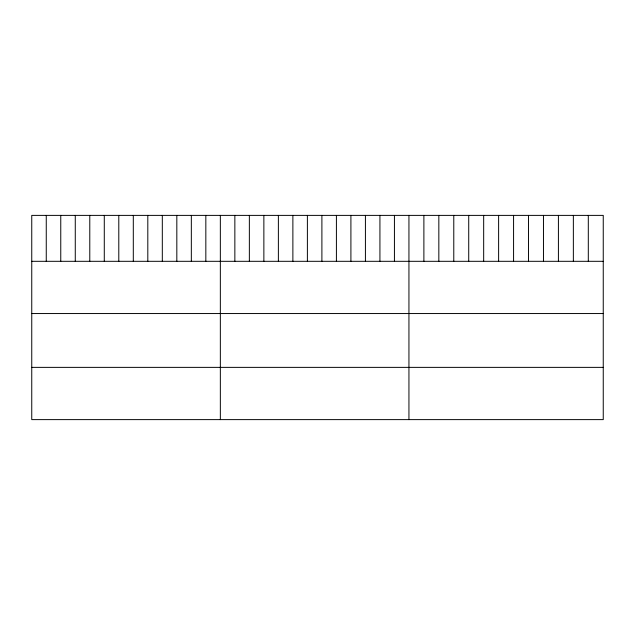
<?xml version="1.0" encoding="UTF-8"?>
<svg xmlns="http://www.w3.org/2000/svg" width="635" height="635" viewBox="0 0 635 635"><rect width="100%" height="100%" fill="white"/><g stroke="black" fill="none" stroke-linecap="round" stroke-linejoin="round"><path stroke-width="0.95" d="M603.25 261.31L603.25 419.616L31.75 419.616L31.75 215.384L603.25 215.384L603.25 261.31L31.75 261.31M31.75 313.547L603.25 313.547M31.75 367.371L603.25 367.371M588.304 215.384L588.304 261.31M573.357 215.384L573.357 261.31M558.411 215.384L558.411 261.31M543.465 215.384L543.465 261.31M528.518 215.384L528.518 261.31M513.572 215.384L513.572 261.31M498.618 215.384L498.618 261.31M483.672 215.384L483.672 261.31M468.725 215.384L468.725 261.31M453.779 215.384L453.779 261.31M438.833 215.384L438.833 261.31M423.886 215.384L423.886 261.31M408.94 215.384L408.94 419.616M394.43 215.384L394.43 261.31M379.928 215.384L379.928 261.31M365.419 215.384L365.419 261.31M350.909 215.384L350.909 261.31M336.407 215.384L336.407 261.31M321.897 215.384L321.897 261.31M307.388 215.384L307.388 261.31M292.878 215.384L292.878 261.31M278.376 215.384L278.376 261.31M263.866 215.384L263.866 261.31M249.357 215.384L249.357 261.31M234.855 215.384L234.855 261.31M220.345 215.384L220.345 419.616M205.835 215.384L205.835 261.31M191.333 215.384L191.333 261.31M176.824 215.384L176.824 261.31M162.314 215.384L162.314 261.31M147.812 215.384L147.812 261.31M133.302 215.384L133.302 261.31M118.793 215.384L118.793 261.31M104.283 215.384L104.283 261.31M89.781 215.384L89.781 261.31M75.271 215.384L75.271 261.31M60.762 215.384L60.762 261.31M46.26 215.384L46.26 261.31"/></g></svg>
